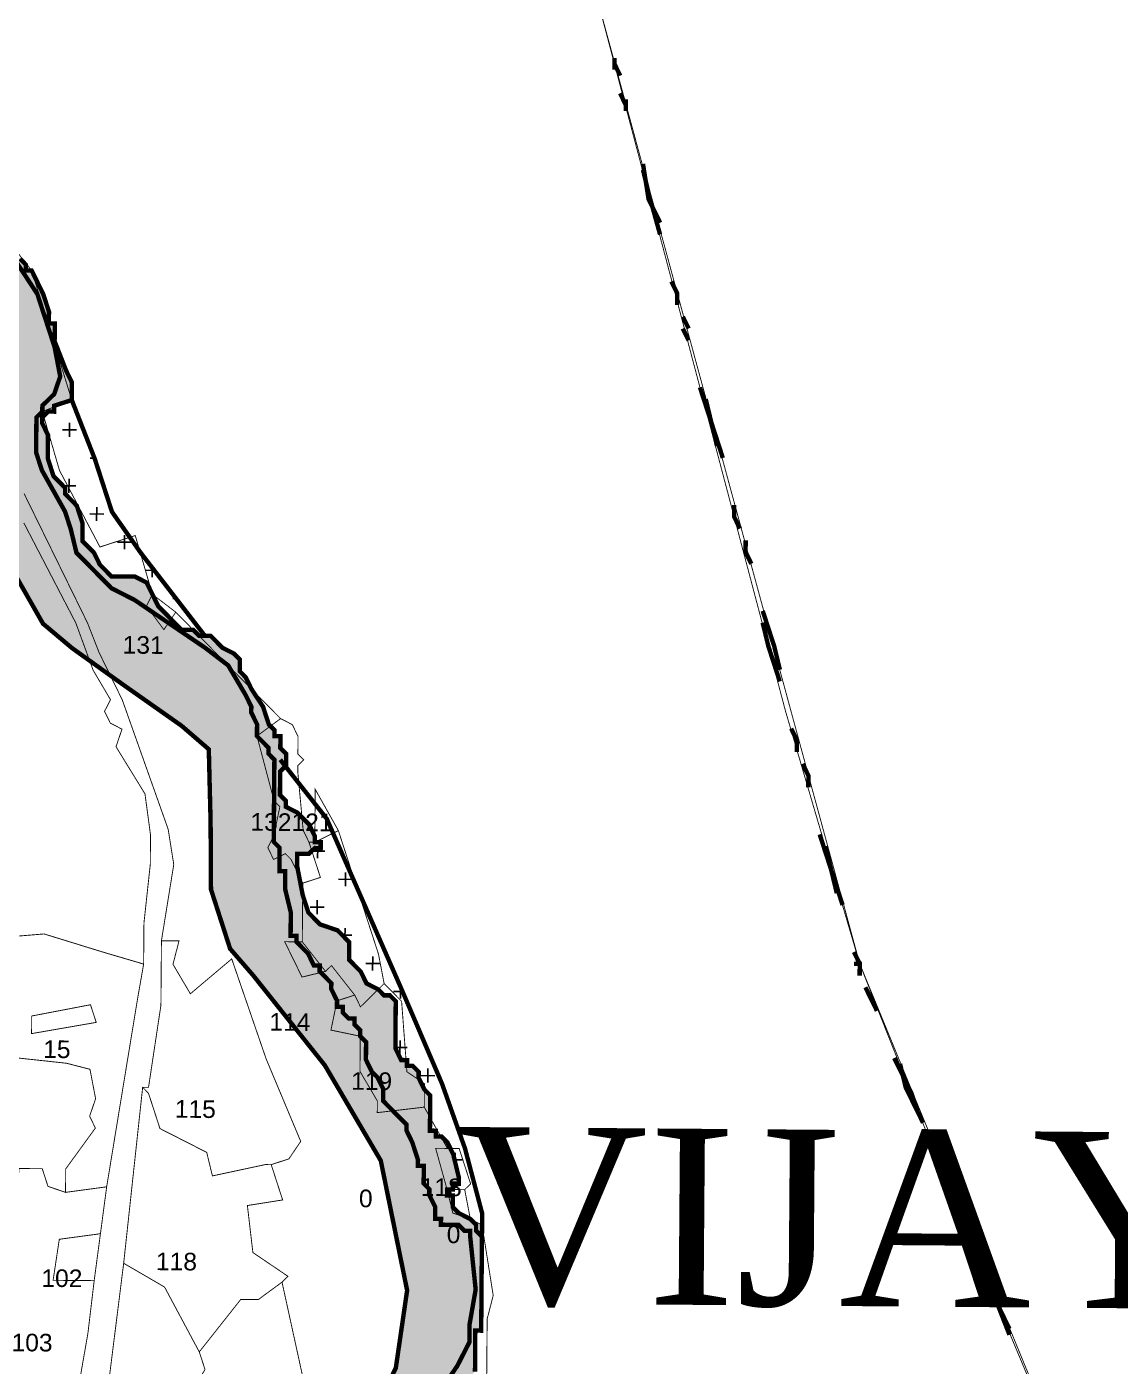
# Model space of a CAD drawing. Header units: metres. Extents: x 317370 to 326712, y 1824935 to 1838812.
# Drawn here: x 322603 to 323354, y 1830455 to 1831375 of the extents above; entities that cross this region are included whole.
import ezdxf

# ---------------------------------------------------------------- set-up
doc = ezdxf.new("R2010")
doc.units = ezdxf.units.M
doc.header["$MEASUREMENT"] = 0
for name, color, linetype in [('CRZ LINE FOR RIVER OR CREEK', 84, 'Continuous'), ('HAZARDS LINE', 1, 'Continuous'), ('INTERTIDAL ZONE', 5, 'Continuous'), ('LOW TIDE LINE', 5, 'Continuous'), ('NDZ-200M FROM CRZ', 30, 'Continuous'), ('RIVER', 4, 'Continuous'), ('RIVER TEXT', 7, 'Continuous'), ('SURVEY NO.', 7, 'Continuous'), ('SURVEY PLOT BOUNDARY', 35, 'Continuous'), ('VILLAGE BOUNDARY', 212, 'Continuous')]:
    doc.layers.add(name, color=color, linetype=linetype)
doc.layers.add('HIGH TIDE LINE', color=7, linetype='Continuous', true_color=0xff00c5)
doc.styles.add('PDF Arial', font='arial.ttf')
doc.styles.get("Standard").update_dxf_attribs({"font": 'times.ttf'})
pattern_1 = [(359.54917, (306983.874, 1824194.798), (19.348987, 19.046862), [9.59926, -28.79778]), (89.54917, (306988.635, 1824189.961), (-19.046862, 19.348987), [9.59926, -28.79778])]

# ---------------------------------------------------------------- blocks, each defined once
blk = doc.blocks.new('81')
at = {"layer": 'INTERTIDAL ZONE'}
h = blk.add_hatch(dxfattribs=at)
h.set_pattern_fill('CROSS', color=256, scale=3.023389, angle=-0.45083)
h.set_pattern_definition(pattern_1)
h.paths.add_polyline_path([(322650.13, 1831078.66), (322634.33, 1831119.1), (322622.2, 1831115.16), (322622.17, 1831111.13), (322618.14, 1831111.16), (322614.08, 1831107.16), (322614.04, 1831103.13), (322618.01, 1831095.04), (322617.89, 1831078.91), (322621.82, 1831066.78), (322625.82, 1831062.72), (322629.82, 1831058.66), (322629.79, 1831054.63), (322633.79, 1831050.56), (322637.79, 1831046.5), (322641.72, 1831034.37), (322641.69, 1831030.34), (322641.63, 1831022.28), (322645.62, 1831018.22), (322649.62, 1831014.15), (322653.59, 1831006.06), (322657.59, 1831002), (322661.59, 1830997.93), (322665.62, 1830997.9), (322669.65, 1830997.87), (322673.68, 1830997.84), (322677.71, 1830997.81), (322685.74, 1830993.71), (322689.71, 1830985.62), (322693.68, 1830977.52), (322697.68, 1830973.46), (322701.67, 1830969.4), (322705.67, 1830965.33), (322709.67, 1830961.27), (322713.7, 1830961.24), (322717.73, 1830961.21), (322721.73, 1830957.14), (322725.76, 1830957.11), (322681.87, 1831013.9), (322661.94, 1831042.28)])
h = blk.add_hatch(dxfattribs=at)
h.set_pattern_fill('CROSS', color=256, scale=3.023389, angle=-0.45083)
h.set_pattern_definition(pattern_1)
h.paths.add_polyline_path([(322809.43, 1830831.47), (322781.05, 1830867.53), (322777.43, 1830863.98), (322777.4, 1830859.95), (322777.37, 1830855.91), (322777.34, 1830851.88), (322777.31, 1830847.85), (322781.31, 1830843.79), (322781.27, 1830839.76), (322789.3, 1830835.66), (322797.3, 1830827.54), (322801.27, 1830819.44), (322801.24, 1830815.41), (322805.27, 1830815.38), (322805.24, 1830811.35), (322801.21, 1830811.38), (322797.14, 1830807.38), (322789.08, 1830807.44), (322789.05, 1830803.41), (322789.02, 1830799.38), (322792.89, 1830779.19), (322796.83, 1830767.07), (322800.83, 1830763), (322804.82, 1830758.94), (322816.89, 1830754.81), (322820.88, 1830750.75), (322824.88, 1830746.69), (322824.85, 1830742.66), (322824.82, 1830738.62), (322824.79, 1830734.59), (322828.79, 1830730.53), (322832.79, 1830726.47), (322836.75, 1830718.37), (322844.78, 1830714.28), (322848.78, 1830710.21), (322852.81, 1830710.18), (322856.81, 1830706.12), (322856.78, 1830702.09), (322856.75, 1830698.06), (322856.72, 1830694.02), (322856.69, 1830689.99), (322856.65, 1830685.96), (322856.62, 1830681.93), (322856.59, 1830677.9), (322856.56, 1830673.87), (322860.53, 1830665.77), (322864.56, 1830665.74), (322864.53, 1830661.71), (322868.56, 1830661.68), (322872.55, 1830657.62), (322872.52, 1830653.58), (322876.49, 1830645.49), (322880.49, 1830641.43), (322880.43, 1830633.36), (322880.39, 1830629.33), (322880.36, 1830625.3), (322880.33, 1830621.27), (322880.3, 1830617.24), (322884.33, 1830617.21), (322884.3, 1830613.17), (322888.33, 1830613.14), (322892.33, 1830609.08), (322896.3, 1830600.99), (322900.2, 1830584.83), (322900.17, 1830580.8), (322896.14, 1830580.83), (322896.11, 1830576.8), (322892.07, 1830576.83), (322892.04, 1830572.8), (322896.07, 1830572.77), (322896.01, 1830564.7), (322900.01, 1830560.64), (322908.04, 1830556.54), (322912.04, 1830552.48), (322912.01, 1830548.45), (322916.01, 1830544.39), (322916.13, 1830560.51), (322904.39, 1830604.95), (322888.61, 1830649.43), (322860.91, 1830714.15)])
at = {"layer": 'NDZ-200M FROM CRZ'}
h = blk.add_hatch(dxfattribs=at)
h.set_pattern_fill('CROSS', color=256, scale=3.023389, angle=-0.45083)
h.set_pattern_definition([(359.54917, (306983.874, 1824194.798), (19.348987, 19.046862), [9.59926, -28.79778]), (89.54917, (306988.635, 1824189.961), (-19.046862, 19.348987), [9.59926, -28.79778])])
h.paths.add_polyline_path([(322916.01, 1830544.39), (322912.01, 1830548.45), (322912.04, 1830552.48), (322908.04, 1830556.54), (322900.01, 1830560.64), (322896.01, 1830564.7), (322896.07, 1830572.77), (322892.04, 1830572.8), (322892.07, 1830576.83), (322896.11, 1830576.8), (322896.14, 1830580.83), (322900.17, 1830580.8), (322900.2, 1830584.83), (322896.3, 1830600.99), (322892.33, 1830609.08), (322888.33, 1830613.14), (322884.3, 1830613.17), (322884.33, 1830617.21), (322880.3, 1830617.24), (322880.33, 1830621.27), (322880.36, 1830625.3), (322880.39, 1830629.33), (322880.43, 1830633.36), (322880.49, 1830641.43), (322876.49, 1830645.49), (322872.52, 1830653.58), (322872.55, 1830657.62), (322868.56, 1830661.68), (322864.53, 1830661.71), (322864.56, 1830665.74), (322860.53, 1830665.77), (322856.56, 1830673.87), (322856.59, 1830677.9), (322856.62, 1830681.93), (322856.65, 1830685.96), (322856.69, 1830689.99), (322856.72, 1830694.02), (322856.75, 1830698.06), (322856.78, 1830702.09), (322856.81, 1830706.12), (322852.81, 1830710.18), (322848.78, 1830710.21), (322844.78, 1830714.28), (322836.75, 1830718.37), (322832.79, 1830726.47), (322828.79, 1830730.53), (322824.79, 1830734.59), (322824.82, 1830738.62), (322824.85, 1830742.66), (322824.88, 1830746.69), (322820.88, 1830750.75), (322816.89, 1830754.81), (322804.82, 1830758.94), (322800.83, 1830763), (322796.83, 1830767.07), (322792.89, 1830779.19), (322789.02, 1830799.38), (322789.05, 1830803.41), (322789.08, 1830807.44), (322797.14, 1830807.38), (322801.21, 1830811.38), (322805.24, 1830811.35), (322805.27, 1830815.38), (322801.24, 1830815.41), (322801.27, 1830819.44), (322797.3, 1830827.54), (322789.3, 1830835.66), (322781.27, 1830839.76), (322781.31, 1830843.79), (322777.31, 1830847.85), (322777.34, 1830851.88), (322777.37, 1830855.91), (322777.4, 1830859.95), (322777.43, 1830863.98), (322781.5, 1830867.98), (322781.53, 1830872.01), (322781.56, 1830876.04), (322777.56, 1830880.1), (322777.59, 1830884.13), (322777.62, 1830888.17), (322773.59, 1830888.2), (322773.63, 1830892.23), (322769.63, 1830896.29), (322765.69, 1830908.42), (322757.72, 1830920.58), (322753.76, 1830928.67), (322749.76, 1830932.73), (322749.82, 1830940.8), (322745.82, 1830944.86), (322737.79, 1830948.95), (322733.79, 1830953.02), (322729.79, 1830957.08), (322725.76, 1830957.11), (322721.73, 1830957.14), (322717.73, 1830961.21), (322713.7, 1830961.24), (322709.67, 1830961.27), (322705.67, 1830965.33), (322701.67, 1830969.4), (322697.68, 1830973.46), (322693.68, 1830977.52), (322689.71, 1830985.62), (322685.74, 1830993.71), (322677.71, 1830997.81), (322673.68, 1830997.84), (322669.65, 1830997.87), (322665.62, 1830997.9), (322661.59, 1830997.93), (322657.59, 1831002), (322653.59, 1831006.06), (322649.62, 1831014.15), (322645.62, 1831018.22), (322641.63, 1831022.28), (322641.69, 1831030.34), (322641.72, 1831034.37), (322637.79, 1831046.5), (322633.79, 1831050.56), (322629.79, 1831054.63), (322629.82, 1831058.66), (322625.82, 1831062.72), (322621.82, 1831066.78), (322617.89, 1831078.91), (322618.01, 1831095.04), (322614.04, 1831103.13), (322614.08, 1831107.16), (322618.14, 1831111.16), (322622.17, 1831111.13), (322622.2, 1831115.16), (322634.33, 1831119.1), (322634.42, 1831131.19), (322630.45, 1831139.29), (322622.55, 1831159.51), (322622.65, 1831171.6), (322618.62, 1831171.63), (322618.65, 1831175.66), (322618.68, 1831179.7), (322614.74, 1831191.82), (322610.78, 1831199.92), (322606.81, 1831208.01), (322602.78, 1831208.04), (322602.81, 1831212.07), (322598.81, 1831216.14), (322582.88, 1831240.45), (322574.94, 1831256.64), (322570.94, 1831260.7), (322558.91, 1831268.86), (322554.92, 1831272.92), (322554.95, 1831276.96), (322550.92, 1831276.99), (322546.89, 1831277.02), (322538.86, 1831281.11), (322530.83, 1831285.21), (322526.83, 1831289.27), (322514.77, 1831293.4), (322510.74, 1831293.43), (322506.61, 1831281.37), (322502.58, 1831281.4), (322490.52, 1831285.53), (322478.49, 1831293.68), (322470.46, 1831297.78), (322466.43, 1831297.81), (322462.37, 1831293.81), (322446.37, 1831310.06), (322438.34, 1831314.16), (322434.34, 1831318.22), (322426.34, 1831326.35), (322418.35, 1831334.47), (322406.38, 1831350.69), (322398, 1831362.05), (322394.32, 1831354.82), (322394.26, 1831346.76), (322386.1, 1831334.73), (322382.01, 1831326.7), (322377.88, 1831314.63), (322373.34, 1831308.67), (322395.44, 1831287.47), (322423.04, 1831254.74), (322452.03, 1831239.81), (322475.79, 1831235.87), (322504.18, 1831228.98), (322524.37, 1831232.85), (322550.63, 1831196.39), (322559.78, 1831165.35), (322563.32, 1831138.11), (322563.75, 1831113.09), (322567.82, 1831073.96), (322580.61, 1831025.17), (322614.57, 1830965.48), (322634.47, 1830948.75), (322669.32, 1830923.77), (322709.78, 1830895.3), (322728.43, 1830879.2), (322729.67, 1830829.24), (322729.93, 1830782.95), (322743.07, 1830742.19), (322758.89, 1830723.92), (322808.09, 1830662.15), (322846.54, 1830596.65), (322864.63, 1830507.53), (322856.85, 1830454.14), (322833.48, 1830407.07), (322787.43, 1830341.8), (322775.53, 1830321), (322776.2, 1830287.53), (322784.85, 1830269.25), (322806.09, 1830224.88), (322814.44, 1830188.39), (322833.82, 1830168.36), (322855.6, 1830153.18), (322912.64, 1830117.06), (322924.3, 1830095.19), (322927.55, 1830068.45), (322933.64, 1830043.58), (322949.87, 1830027.74), (322970.59, 1830024.75), (323001.39, 1830021.68), (323026.79, 1830023.43), (323045.37, 1830013.27), (323073.72, 1829980.06), (323077.9, 1829952.69), (323091.36, 1829904.82), (323083.82, 1829843.58), (323101.96, 1829805.84), (323132.04, 1829792.4), (323160.06, 1829796.61), (323187.74, 1829797.93), (323211.28, 1829793.35), (323227.18, 1829775.94), (323240.8, 1829748.81), (323268.78, 1829707.74), (323287.46, 1829686.62), (323346.81, 1829712.5), (323344.82, 1829714.53), (323340.82, 1829718.59), (323336.83, 1829722.65), (323328.83, 1829730.78), (323324.86, 1829738.87), (323320.86, 1829742.94), (323316.86, 1829747), (323312.86, 1829751.06), (323308.9, 1829759.16), (323300.93, 1829771.31), (323296.93, 1829775.38), (323288.96, 1829787.53), (323285, 1829795.63), (323285.06, 1829803.69), (323281.09, 1829811.79), (323273.09, 1829819.91), (323265.13, 1829832.07), (323261.13, 1829836.13), (323249.1, 1829844.29), (323237.07, 1829852.45), (323233.04, 1829852.48), (323225.01, 1829856.58), (323216.95, 1829856.64), (323208.89, 1829856.7), (323200.83, 1829856.77), (323192.77, 1829856.83), (323184.67, 1829852.86), (323180.64, 1829852.89), (323168.52, 1829848.96), (323164.49, 1829848.99), (323156.43, 1829849.05), (323148.36, 1829849.12), (323144.33, 1829849.15), (323140.3, 1829849.18), (323136.3, 1829853.24), (323132.3, 1829857.31), (323132.34, 1829861.34), (323132.43, 1829873.43), (323132.46, 1829877.46), (323136.53, 1829881.46), (323140.62, 1829889.49), (323140.65, 1829893.52), (323144.75, 1829901.56), (323144.84, 1829913.65), (323148.93, 1829921.68), (323144.94, 1829925.74), (323145, 1829933.81), (323145.06, 1829941.87), (323141.1, 1829949.96), (323137.1, 1829954.03), (323129.1, 1829962.15), (323125.13, 1829970.25), (323125.16, 1829974.28), (323117.2, 1829986.44), (323117.23, 1829990.47), (323113.23, 1829994.53), (323109.23, 1829998.59), (323105.23, 1830002.66), (323105.29, 1830010.72), (323105.39, 1830022.81), (323101.45, 1830034.94), (323101.52, 1830043), (323097.55, 1830051.1), (323085.49, 1830055.22), (323069.43, 1830063.41), (323057.34, 1830063.51), (323053.34, 1830067.57), (323049.34, 1830071.64), (323045.34, 1830075.7), (323041.31, 1830075.73), (323037.28, 1830075.76), (323029.22, 1830075.83), (323025.19, 1830075.86), (323021.16, 1830075.89), (323013.06, 1830071.92), (323009.03, 1830071.95), (323005, 1830071.98), (323000.97, 1830072.02), (322996.91, 1830068.02), (322992.88, 1830068.05), (322988.88, 1830072.11), (322984.85, 1830072.14), (322984.88, 1830076.17), (322980.85, 1830076.21), (322980.91, 1830084.27), (322980.98, 1830092.33), (322985.04, 1830096.33), (322985.07, 1830100.36), (322989.13, 1830104.36), (322989.16, 1830108.39), (322989.2, 1830112.43), (322993.23, 1830112.39), (322993.26, 1830116.42), (322993.32, 1830124.49), (322993.35, 1830128.52), (322993.38, 1830132.55), (322989.35, 1830132.58), (322985.35, 1830136.65), (322981.32, 1830136.68), (322969.26, 1830140.8), (322957.23, 1830148.96), (322953.24, 1830153.02), (322941.17, 1830157.15), (322929.15, 1830165.31), (322921.15, 1830173.44), (322917.15, 1830177.5), (322917.18, 1830181.53), (322909.18, 1830189.66), (322905.22, 1830197.75), (322901.18, 1830197.78), (322893.15, 1830201.88), (322877.03, 1830202), (322873.03, 1830206.07), (322860.97, 1830210.19), (322857, 1830218.29), (322849.01, 1830226.41), (322849.07, 1830234.48), (322849.17, 1830246.57), (322849.26, 1830258.67), (322849.29, 1830262.7), (322849.32, 1830266.73), (322845.33, 1830270.79), (322845.36, 1830274.82), (322841.36, 1830278.89), (322837.36, 1830282.95), (322833.33, 1830282.98), (322829.33, 1830287.04), (322829.39, 1830295.11), (322829.49, 1830307.2), (322829.55, 1830315.26), (322829.58, 1830319.29), (322833.61, 1830319.26), (322837.64, 1830319.23), (322841.67, 1830319.2), (322845.74, 1830323.2), (322849.77, 1830323.17), (322849.8, 1830327.2), (322853.86, 1830331.2), (322857.92, 1830335.2), (322861.96, 1830335.17), (322865.99, 1830335.14), (322870.02, 1830335.1), (322882.24, 1830351.13), (322882.27, 1830355.17), (322886.33, 1830359.16), (322890.52, 1830379.29), (322894.71, 1830399.42), (322903.02, 1830431.6), (322903.06, 1830435.63), (322903.09, 1830439.67), (322907.18, 1830447.7), (322911.24, 1830451.7), (322911.28, 1830455.73), (322911.31, 1830459.76), (322911.34, 1830463.79), (322911.37, 1830467.82), (322911.4, 1830471.85), (322911.43, 1830475.89), (322911.47, 1830479.92), (322915.5, 1830479.88), (322915.53, 1830483.92), (322915.56, 1830487.95), (322915.66, 1830500.04), (322915.81, 1830520.2), (322915.97, 1830540.36)])
at = {"layer": 'CRZ LINE FOR RIVER OR CREEK', "ltscale": 0.1, "const_width": 3.02, "flags": 128}
blk.add_lwpolyline([(322580.61, 1831025.17), (322614.57, 1830965.48), (322634.47, 1830948.75), (322669.32, 1830923.77), (322709.78, 1830895.3), (322728.43, 1830879.2), (322729.67, 1830829.24), (322729.93, 1830782.95), (322743.07, 1830742.19), (322758.89, 1830723.92), (322808.09, 1830662.15), (322846.54, 1830596.65), (322864.63, 1830507.53), (322856.85, 1830454.14), (322833.48, 1830407.07)], dxfattribs=at)
at = {"layer": 'HAZARDS LINE', "lineweight": 18, "const_width": 3.02}
blk.add_lwpolyline([(322578.85, 1831240.48), (322610.71, 1831191.85), (322622.52, 1831155.48), (322626.39, 1831135.29), (322622.27, 1831123.22), (322614.14, 1831115.22), (322614.11, 1831111.19), (322610.05, 1831107.19), (322609.95, 1831095.1), (322609.86, 1831083.01), (322613.79, 1831070.88), (322629.69, 1831042.53), (322633.63, 1831030.41), (322637.53, 1831014.25), (322645.53, 1831006.12), (322661.53, 1830989.87), (322677.59, 1830981.68), (322689.61, 1830973.52), (322713.67, 1830957.21), (322725.7, 1830949.05), (322741.73, 1830936.83), (322753.66, 1830916.58), (322757.63, 1830908.48), (322757.6, 1830904.45), (322761.57, 1830896.36), (322761.5, 1830888.29), (322765.5, 1830884.23), (322769.5, 1830880.17), (322769.47, 1830876.14), (322773.47, 1830872.07), (322773.44, 1830868.04), (322773.4, 1830864.01), (322773.34, 1830855.95), (322773.31, 1830851.92), (322773.18, 1830835.79), (322773.12, 1830827.73), (322773.09, 1830823.7), (322773.05, 1830819.66), (322773.02, 1830815.63), (322777.02, 1830811.57), (322776.93, 1830799.48), (322776.9, 1830795.44), (322780.93, 1830795.41), (322780.89, 1830791.38), (322780.83, 1830783.32), (322784.73, 1830767.16), (322784.67, 1830759.1), (322784.64, 1830755.07), (322784.61, 1830751.04), (322788.64, 1830751), (322788.61, 1830746.97), (322792.61, 1830742.91), (322796.6, 1830738.85), (322800.57, 1830730.75), (322804.6, 1830730.72), (322804.57, 1830726.69), (322808.57, 1830722.62), (322812.57, 1830718.56), (322812.54, 1830714.53), (322816.5, 1830706.44), (322816.47, 1830702.4), (322820.5, 1830702.37), (322820.47, 1830698.34), (322824.47, 1830694.28), (322828.5, 1830694.25), (322828.47, 1830690.22), (322832.47, 1830686.15), (322832.44, 1830682.12), (322836.44, 1830678.06), (322836.4, 1830674.03), (322836.37, 1830669.99), (322836.34, 1830665.96), (322840.31, 1830657.87), (322844.31, 1830653.81), (322848.28, 1830645.71), (322848.21, 1830637.65), (322852.21, 1830633.59), (322856.21, 1830629.52), (322860.21, 1830625.46), (322864.21, 1830621.4), (322864.18, 1830617.36), (322868.14, 1830609.27), (322872.08, 1830597.14), (322872.05, 1830593.11), (322876.08, 1830593.08), (322876.05, 1830589.05), (322876.01, 1830585.02), (322875.98, 1830580.99), (322879.98, 1830576.92), (322879.95, 1830572.89), (322883.92, 1830564.8), (322883.89, 1830560.77), (322883.85, 1830556.74), (322887.88, 1830556.7), (322887.85, 1830552.67), (322891.88, 1830552.64), (322895.91, 1830552.61), (322899.95, 1830552.58), (322903.94, 1830548.51), (322907.98, 1830548.48), (322907.94, 1830544.45), (322911.69, 1830508.14), (322907.47, 1830483.98), (322907.37, 1830471.89), (322899.18, 1830455.82), (322891.03, 1830443.79)], dxfattribs=at)
at = {"layer": 'HIGH TIDE LINE', "lineweight": 35, "const_width": 3.02}
blk.add_lwpolyline([(322911.24, 1830451.7), (322911.28, 1830455.73), (322911.31, 1830459.76), (322911.34, 1830463.79), (322911.37, 1830467.82), (322911.4, 1830471.85), (322911.43, 1830475.89), (322911.47, 1830479.92), (322915.5, 1830479.88), (322915.53, 1830483.92), (322915.56, 1830487.95), (322915.66, 1830500.04), (322915.81, 1830520.2), (322915.97, 1830540.36), (322916.01, 1830544.39), (322912.01, 1830548.45), (322912.04, 1830552.48), (322908.04, 1830556.54), (322900.01, 1830560.64), (322896.01, 1830564.7), (322896.07, 1830572.77), (322892.04, 1830572.8), (322892.07, 1830576.83), (322896.11, 1830576.8), (322896.14, 1830580.83), (322900.17, 1830580.8), (322900.2, 1830584.83), (322896.3, 1830600.99), (322892.33, 1830609.08), (322888.33, 1830613.14), (322884.3, 1830613.17), (322884.33, 1830617.21), (322880.3, 1830617.24), (322880.33, 1830621.27), (322880.36, 1830625.3), (322880.39, 1830629.33), (322880.43, 1830633.36), (322880.49, 1830641.43), (322876.49, 1830645.49), (322872.52, 1830653.58), (322872.55, 1830657.62), (322868.56, 1830661.68), (322864.53, 1830661.71), (322864.56, 1830665.74), (322860.53, 1830665.77), (322856.56, 1830673.87), (322856.59, 1830677.9), (322856.62, 1830681.93), (322856.65, 1830685.96), (322856.69, 1830689.99), (322856.72, 1830694.02), (322856.75, 1830698.06), (322856.78, 1830702.09), (322856.81, 1830706.12), (322852.81, 1830710.18), (322848.78, 1830710.21), (322844.78, 1830714.28), (322836.75, 1830718.37), (322832.79, 1830726.47), (322828.79, 1830730.53), (322824.79, 1830734.59), (322824.82, 1830738.62), (322824.85, 1830742.66), (322824.88, 1830746.69), (322820.88, 1830750.75), (322816.89, 1830754.81), (322804.82, 1830758.94), (322800.83, 1830763), (322796.83, 1830767.07), (322792.89, 1830779.19), (322789.02, 1830799.38), (322789.05, 1830803.41), (322789.08, 1830807.44), (322797.14, 1830807.38), (322801.21, 1830811.38), (322805.24, 1830811.35), (322805.27, 1830815.38), (322801.24, 1830815.41), (322801.27, 1830819.44), (322797.3, 1830827.54), (322789.3, 1830835.66), (322781.27, 1830839.76), (322781.31, 1830843.79), (322777.31, 1830847.85), (322777.34, 1830851.88), (322777.37, 1830855.91), (322777.4, 1830859.95), (322777.43, 1830863.98), (322781.5, 1830867.98), (322781.53, 1830872.01), (322781.56, 1830876.04), (322777.56, 1830880.1), (322777.59, 1830884.13), (322777.62, 1830888.17), (322773.59, 1830888.2), (322773.63, 1830892.23), (322769.63, 1830896.29), (322765.69, 1830908.42), (322757.72, 1830920.58), (322753.76, 1830928.67), (322749.76, 1830932.73), (322749.82, 1830940.8), (322745.82, 1830944.86), (322737.79, 1830948.95), (322733.79, 1830953.02), (322729.79, 1830957.08), (322725.76, 1830957.11), (322721.73, 1830957.14), (322717.73, 1830961.21), (322713.7, 1830961.24), (322709.67, 1830961.27), (322705.67, 1830965.33), (322701.67, 1830969.4), (322697.68, 1830973.46), (322693.68, 1830977.52), (322689.71, 1830985.62), (322685.74, 1830993.71), (322677.71, 1830997.81), (322673.68, 1830997.84), (322669.65, 1830997.87), (322665.62, 1830997.9), (322661.59, 1830997.93), (322657.59, 1831002), (322653.59, 1831006.06), (322649.62, 1831014.15), (322645.62, 1831018.22), (322641.63, 1831022.28), (322641.69, 1831030.34), (322641.72, 1831034.37), (322637.79, 1831046.5), (322633.79, 1831050.56), (322629.79, 1831054.63), (322629.82, 1831058.66), (322625.82, 1831062.72), (322621.82, 1831066.78), (322617.89, 1831078.91), (322618.01, 1831095.04), (322614.04, 1831103.13), (322614.08, 1831107.16), (322618.14, 1831111.16), (322622.17, 1831111.13), (322622.2, 1831115.16), (322634.33, 1831119.1), (322634.42, 1831131.19), (322630.45, 1831139.29), (322622.55, 1831159.51), (322622.65, 1831171.6), (322618.62, 1831171.63), (322618.65, 1831175.66), (322618.68, 1831179.7), (322614.74, 1831191.82), (322610.78, 1831199.92), (322606.81, 1831208.01), (322602.78, 1831208.04), (322602.81, 1831212.07), (322598.81, 1831216.14)], dxfattribs=at)
at = {"layer": 'INTERTIDAL ZONE', "const_width": 3.02, "flags": 128}
for points in [[(322650.13, 1831078.66), (322634.33, 1831119.1), (322622.2, 1831115.16), (322622.17, 1831111.13), (322618.14, 1831111.16), (322614.08, 1831107.16), (322614.04, 1831103.13), (322618.01, 1831095.04), (322617.89, 1831078.91), (322621.82, 1831066.78), (322625.82, 1831062.72), (322629.82, 1831058.66), (322629.79, 1831054.63), (322633.79, 1831050.56), (322637.79, 1831046.5), (322641.72, 1831034.37), (322641.69, 1831030.34), (322641.63, 1831022.28), (322645.62, 1831018.22), (322649.62, 1831014.15), (322653.59, 1831006.06), (322657.59, 1831002), (322661.59, 1830997.93), (322665.62, 1830997.9), (322669.65, 1830997.87), (322673.68, 1830997.84), (322677.71, 1830997.81), (322685.74, 1830993.71), (322689.71, 1830985.62), (322693.68, 1830977.52), (322697.68, 1830973.46), (322701.67, 1830969.4), (322705.67, 1830965.33), (322709.67, 1830961.27), (322713.7, 1830961.24), (322717.73, 1830961.21), (322721.73, 1830957.14), (322725.76, 1830957.11), (322681.87, 1831013.9), (322661.94, 1831042.28)], [(322809.43, 1830831.47), (322781.05, 1830867.53), (322777.43, 1830863.98), (322777.4, 1830859.95), (322777.37, 1830855.91), (322777.34, 1830851.88), (322777.31, 1830847.85), (322781.31, 1830843.79), (322781.27, 1830839.76), (322789.3, 1830835.66), (322797.3, 1830827.54), (322801.27, 1830819.44), (322801.24, 1830815.41), (322805.27, 1830815.38), (322805.24, 1830811.35), (322801.21, 1830811.38), (322797.14, 1830807.38), (322789.08, 1830807.44), (322789.05, 1830803.41), (322789.02, 1830799.38), (322792.89, 1830779.19), (322796.83, 1830767.07), (322800.83, 1830763), (322804.82, 1830758.94), (322816.89, 1830754.81), (322820.88, 1830750.75), (322824.88, 1830746.69), (322824.85, 1830742.66), (322824.82, 1830738.62), (322824.79, 1830734.59), (322828.79, 1830730.53), (322832.79, 1830726.47), (322836.75, 1830718.37), (322844.78, 1830714.28), (322848.78, 1830710.21), (322852.81, 1830710.18), (322856.81, 1830706.12), (322856.78, 1830702.09), (322856.75, 1830698.06), (322856.72, 1830694.02), (322856.69, 1830689.99), (322856.65, 1830685.96), (322856.62, 1830681.93), (322856.59, 1830677.9), (322856.56, 1830673.87), (322860.53, 1830665.77), (322864.56, 1830665.74), (322864.53, 1830661.71), (322868.56, 1830661.68), (322872.55, 1830657.62), (322872.52, 1830653.58), (322876.49, 1830645.49), (322880.49, 1830641.43), (322880.43, 1830633.36), (322880.39, 1830629.33), (322880.36, 1830625.3), (322880.33, 1830621.27), (322880.3, 1830617.24), (322884.33, 1830617.21), (322884.3, 1830613.17), (322888.33, 1830613.14), (322892.33, 1830609.08), (322896.3, 1830600.99), (322900.2, 1830584.83), (322900.17, 1830580.8), (322896.14, 1830580.83), (322896.11, 1830576.8), (322892.07, 1830576.83), (322892.04, 1830572.8), (322896.07, 1830572.77), (322896.01, 1830564.7), (322900.01, 1830560.64), (322908.04, 1830556.54), (322912.04, 1830552.48), (322912.01, 1830548.45), (322916.01, 1830544.39), (322916.13, 1830560.51), (322904.39, 1830604.95), (322888.61, 1830649.43), (322860.91, 1830714.15)]]:
    blk.add_lwpolyline(points, close=True, dxfattribs=at)
at = {"layer": 'LOW TIDE LINE', "lineweight": 18, "const_width": 3.02}
for points in [[(322725.76, 1830957.11), (322681.87, 1831013.9), (322661.94, 1831042.28), (322650.13, 1831078.66), (322634.33, 1831119.1), (322634.39, 1831127.16)], [(322915.81, 1830520.2), (322915.91, 1830532.29), (322916.13, 1830560.51), (322904.39, 1830604.95), (322888.61, 1830649.43), (322860.91, 1830714.15), (322809.43, 1830831.47), (322777.5, 1830872.04)]]:
    blk.add_lwpolyline(points, dxfattribs=at)
at = {"layer": 'RIVER', "flags": 128}
blk.add_lwpolyline([(322598.81, 1831216.14, 3.02, 3.02, 0), (322602.81, 1831212.07, 3.02, 3.02, 0), (322602.78, 1831208.04, 3.02, 3.02, 0), (322606.81, 1831208.01, 3.02, 3.02, 0), (322610.78, 1831199.92, 3.02, 3.02, 0), (322614.74, 1831191.82, 3.02, 3.02, 0), (322618.68, 1831179.7, 3.02, 3.02, 0), (322618.62, 1831171.63, 3.02, 3.02, 0), (322622.65, 1831171.6, 3.02, 3.02, 0), (322622.55, 1831159.51, 3.02, 3.02, 0), (322630.45, 1831139.29, 3.02, 3.02, 0), (322634.42, 1831131.19, 3.02, 3.02, 0), (322634.33, 1831119.1, 3.02, 3.02, 0), (322650.13, 1831078.66, 3.02, 3.02, 0), (322661.94, 1831042.28, 3.02, 3.02, 0), (322681.87, 1831013.9, 3.02, 3.02, 0), (322725.76, 1830957.11, 3.02, 3.02, 0), (322729.79, 1830957.08, 3.02, 3.02, 0), (322733.79, 1830953.02, 3.02, 3.02, 0), (322737.79, 1830948.95, 3.02, 3.02, 0), (322745.82, 1830944.86, 3.02, 3.02, 0), (322749.82, 1830940.8, 3.02, 3.02, 0), (322749.76, 1830932.73, 3.02, 3.02, 0), (322753.76, 1830928.67, 3.02, 3.02, 0), (322757.72, 1830920.58, 3.02, 3.02, 0), (322765.69, 1830908.42, 3.02, 3.02, 0), (322769.63, 1830896.29, 3.02, 3.02, 0), (322773.63, 1830892.23, 3.02, 3.02, 0), (322773.59, 1830888.2, 3.02, 3.02, 0), (322777.62, 1830888.17, 3.02, 3.02, 0), (322777.56, 1830880.1, 3.02, 3.02, 0), (322781.56, 1830876.04, 3.02, 3.02, 0), (322781.53, 1830872.01, 3.02, 3.02, 0), (322781.49, 1830866.97, 3.02, 3.02, 0), (322809.43, 1830831.47, 3.02, 3.02, 0), (322860.91, 1830714.15, 3.02, 3.02, 0), (322888.61, 1830649.43, 3.02, 3.02, 0), (322904.39, 1830604.95, 3.02, 3.02, 0), (322916.13, 1830560.51, 3.02, 3.02, 0), (322916.01, 1830544.39, 3.02, 3.02, 0), (322915.97, 1830540.36, 3.02, 3.02, 0), (322915.81, 1830520.2, 3.02, 3.02, 0), (322915.66, 1830500.04, 3.02, 3.02, 0), (322915.56, 1830487.95, 3.02, 3.02, 0), (322915.53, 1830483.92, 3.02, 3.02, 0), (322915.5, 1830479.88, 3.02, 3.02, 0), (322911.47, 1830479.92, 3.02, 3.02, 0), (322911.43, 1830475.89, 3.02, 3.02, 0), (322911.4, 1830471.85, 3.02, 3.02, 0), (322911.37, 1830467.82, 3.02, 3.02, 0), (322911.34, 1830463.79, 3.02, 3.02, 0), (322911.31, 1830459.76, 3.02, 3.02, 0), (322911.28, 1830455.73, 3.02, 3.02, 0), (322911.24, 1830451.7, 3.02, 3.02, 0)], format="xyseb", dxfattribs=at)
at = {"layer": 'SURVEY PLOT BOUNDARY', "lineweight": 18, "const_width": 0.605}
for points in [[(322689.36, 1831965.31), (323003.35, 1831398.41), (322995.28, 1831398.47), (322995.25, 1831394.44), (323124.43, 1830905.6), (323175.46, 1830731.83), (323234.75, 1830582.2), (323294.1, 1830440.62)], [(322919.24, 1830443.57), (322919.59, 1830487.92), (322923.75, 1830504.01), (322916.07, 1830552.45), (322908.04, 1830556.54), (322904.17, 1830576.73), (322908.23, 1830580.73), (322900.36, 1830604.98), (322892.3, 1830605.05), (322876.4, 1830633.4), (322876.52, 1830649.52), (322864.49, 1830657.68), (322860.84, 1830706.09), (322848.85, 1830718.28), (322844.97, 1830738.47), (322817.42, 1830823.35), (322801.52, 1830851.69), (322801.24, 1830815.41), (322797.21, 1830815.44), (322793.24, 1830823.54), (322789.53, 1830863.88), (322789.56, 1830867.91), (322793.62, 1830871.91), (322789.62, 1830875.98), (322789.72, 1830888.07), (322785.75, 1830896.17), (322777.72, 1830900.26), (322705.74, 1830973.4), (322689.71, 1830985.62), (322677.93, 1831026.03), (322665.81, 1831022.09), (322653.69, 1831018.15), (322625.88, 1831070.78), (322614.11, 1831111.19), (322634.33, 1831119.1), (322606.81, 1831208.01), (322590.84, 1831228.29)], [(323759.8, 1829687.07), (323468.16, 1830019.96), (323175.46, 1830731.83), (322995.25, 1831394.44), (322995.28, 1831398.47), (323003.35, 1831398.41), (323318.66, 1831512.85), (323856.28, 1831702.13)], [(322602.59, 1830159.82), (322606.88, 1830192.03), (322632.65, 1830393.41), (322632.74, 1830405.51), (322645.4, 1830477.98), (322649.72, 1830514.23), (322654.01, 1830546.45), (322658.29, 1830578.67), (322679.46, 1830707.51), (322683.68, 1830731.67), (322683.9, 1830759.89), (322688.25, 1830800.17), (322688.41, 1830820.33), (322684.6, 1830848.58), (322664.7, 1830880.99), (322668.83, 1830893.05), (322660.8, 1830897.15), (322656.83, 1830905.24), (322660.92, 1830913.27), (322648.99, 1830933.53), (322637.15, 1830965.87), (322601.41, 1831034.69)], [(322601.57, 1831054.85), (322625.38, 1831006.28), (322645.21, 1830965.81), (322653.12, 1830945.59), (322668.98, 1830913.21), (322684.76, 1830868.74), (322700.53, 1830824.27), (322704.37, 1830800.05), (322695.9, 1830747.7), (322695.84, 1830739.64), (322695.68, 1830719.48), (322695.55, 1830703.36), (322687.04, 1830646.98), (322683.01, 1830647.01), (322669.97, 1830526.16), (322652.77, 1830389.22)], [(322601.41, 1831034.69), (322637.15, 1830965.87), (322648.99, 1830933.53), (322660.92, 1830913.27), (322656.83, 1830905.24), (322660.8, 1830897.15), (322668.83, 1830893.05), (322664.7, 1830880.99), (322684.6, 1830848.58), (322688.41, 1830820.33), (322688.25, 1830800.17), (322683.9, 1830759.89), (322683.68, 1830731.67), (322655.53, 1830739.96), (322615.32, 1830752.37), (322570.95, 1830748.68)], [(322590.84, 1831228.29), (322606.81, 1831208.01), (322634.33, 1831119.1), (322614.11, 1831111.19), (322625.88, 1831070.78), (322653.69, 1831018.15), (322665.81, 1831022.09), (322677.93, 1831026.03), (322689.71, 1830985.62), (322685.62, 1830977.59), (322697.58, 1830961.37), (322705.74, 1830973.4), (322777.72, 1830900.26), (322761.5, 1830888.29), (322773.25, 1830843.85), (322777.24, 1830839.79), (322773.05, 1830819.66), (322768.96, 1830811.63), (322772.93, 1830803.54), (322781.02, 1830807.51), (322785.02, 1830803.44), (322792.95, 1830787.25), (322792.64, 1830746.94), (322780.55, 1830747.04), (322792.45, 1830722.75), (322808.6, 1830726.66), (322812.66, 1830730.66), (322828.63, 1830710.37), (322816.5, 1830706.44), (322812.32, 1830686.31), (322832.44, 1830682.12), (322832.25, 1830657.93), (322844.18, 1830637.68), (322844.12, 1830629.62), (322876.4, 1830633.4), (322892.3, 1830605.05), (322884.23, 1830605.11), (322892.07, 1830576.83), (322895.98, 1830560.67), (322908.04, 1830556.54), (322916.07, 1830552.45), (322923.75, 1830504.01), (322919.59, 1830487.92), (322919.24, 1830443.57)], [(322798.16, 1830424.37), (322778.71, 1830513.21), (322782.77, 1830517.21), (322758.71, 1830533.53), (322754.93, 1830565.81), (322779.15, 1830569.65), (322771.28, 1830593.91), (322783.4, 1830597.84), (322791.56, 1830609.87), (322767.82, 1830666.5), (322744.17, 1830735.23), (322715.77, 1830711.26), (322703.83, 1830731.51), (322707.99, 1830747.61), (322695.9, 1830747.7), (322704.37, 1830800.05), (322700.53, 1830824.27), (322684.76, 1830868.74), (322668.98, 1830913.21), (322653.12, 1830945.59), (322645.21, 1830965.81), (322625.38, 1831006.28), (322601.57, 1831054.85)], [(322725.83, 1830453.16), (322721.89, 1830465.28), (322750.39, 1830501.34), (322762.49, 1830501.25), (322778.71, 1830513.21), (322798.16, 1830424.37)]]:
    blk.add_lwpolyline(points, dxfattribs=at)
for points in [[(322705.74, 1830973.4), (322697.58, 1830961.37), (322685.62, 1830977.59), (322689.71, 1830985.62)], [(322797.21, 1830815.44), (322805.08, 1830791.19), (322792.95, 1830787.25), (322785.02, 1830803.44), (322781.02, 1830807.51), (322772.93, 1830803.54), (322768.96, 1830811.63), (322773.05, 1830819.66), (322777.24, 1830839.79), (322773.25, 1830843.85), (322761.5, 1830888.29), (322777.72, 1830900.26), (322785.75, 1830896.17), (322789.72, 1830888.07), (322789.62, 1830875.98), (322793.62, 1830871.91), (322789.56, 1830867.91), (322789.53, 1830863.88), (322793.24, 1830823.54)], [(322801.24, 1830815.41), (322801.52, 1830851.69), (322817.42, 1830823.35)], [(322844.97, 1830738.47), (322848.85, 1830718.28), (322832.6, 1830702.28), (322828.63, 1830710.37), (322812.66, 1830730.66), (322808.6, 1830726.66), (322792.64, 1830746.94), (322792.95, 1830787.25), (322805.08, 1830791.19), (322797.21, 1830815.44), (322801.24, 1830815.41), (322817.42, 1830823.35)], [(322615.32, 1830752.37), (322655.53, 1830739.96), (322683.68, 1830731.67), (322679.46, 1830707.51), (322658.29, 1830578.67), (322630.04, 1830574.86), (322630.17, 1830590.98), (322650.55, 1830619.05), (322646.58, 1830627.14), (322650.7, 1830639.2), (322646.83, 1830659.39), (322630.74, 1830663.55), (322590.47, 1830667.9), (322578.5, 1830684.12), (322558.31, 1830680.25), (322546.32, 1830692.44), (322542.38, 1830704.56), (322534.48, 1830724.78), (322534.54, 1830732.84), (322530.67, 1830753.03), (322534.7, 1830753), (322554.79, 1830744.78), (322570.95, 1830748.68)], [(322771.28, 1830593.91), (322767.25, 1830593.94), (322730.91, 1830586.16), (322727, 1830602.32), (322694.88, 1830618.7), (322687.01, 1830642.95), (322683.01, 1830647.01), (322687.04, 1830646.98), (322695.55, 1830703.36), (322695.68, 1830719.48), (322695.84, 1830739.64), (322695.9, 1830747.7), (322707.99, 1830747.61), (322703.83, 1830731.51), (322715.77, 1830711.26), (322744.17, 1830735.23), (322767.82, 1830666.5), (322791.56, 1830609.87), (322783.4, 1830597.84)], [(322792.64, 1830746.94), (322808.6, 1830726.66), (322792.45, 1830722.75), (322780.55, 1830747.04)], [(322876.4, 1830633.4), (322844.12, 1830629.62), (322844.18, 1830637.68), (322832.25, 1830657.93), (322832.44, 1830682.12), (322812.32, 1830686.31), (322816.5, 1830706.44), (322828.63, 1830710.37), (322832.6, 1830702.28), (322848.85, 1830718.28), (322860.84, 1830706.09), (322864.49, 1830657.68), (322876.52, 1830649.52)], [(322606.81, 1830695.99), (322647.18, 1830703.74), (322651.12, 1830691.61), (322606.72, 1830683.9)], [(322606.81, 1830695.99), (322606.72, 1830683.9), (322651.12, 1830691.61), (322647.18, 1830703.74)], [(322522.1, 1830688.59), (322546.32, 1830692.44), (322558.31, 1830680.25), (322578.5, 1830684.12), (322590.47, 1830667.9), (322630.74, 1830663.55), (322646.83, 1830659.39), (322650.7, 1830639.2), (322646.58, 1830627.14), (322650.55, 1830619.05), (322630.17, 1830590.98), (322630.04, 1830574.86), (322617.98, 1830578.99), (322614.05, 1830591.11), (322597.92, 1830591.24), (322597.83, 1830579.14), (322569.65, 1830583.4), (322545.46, 1830583.59), (322533.65, 1830619.97), (322505.44, 1830620.19), (322493.51, 1830640.44), (322505.72, 1830656.47), (322525.88, 1830656.31)], [(322771.28, 1830593.91), (322779.15, 1830569.65), (322754.93, 1830565.81), (322758.71, 1830533.53), (322782.77, 1830517.21), (322778.71, 1830513.21), (322762.49, 1830501.25), (322750.39, 1830501.34), (322721.89, 1830465.28), (322698.06, 1830509.82), (322669.97, 1830526.16), (322683.01, 1830647.01), (322687.01, 1830642.95), (322694.88, 1830618.7), (322727, 1830602.32), (322730.91, 1830586.16), (322767.25, 1830593.94)], [(322904.17, 1830576.73), (322892.07, 1830576.83), (322884.23, 1830605.11), (322892.3, 1830605.05), (322900.36, 1830604.98), (322908.23, 1830580.73)], [(322617.98, 1830578.99), (322630.04, 1830574.86), (322658.29, 1830578.67), (322654.01, 1830546.45), (322625.76, 1830542.64), (322621.51, 1830514.45), (322649.72, 1830514.23), (322645.4, 1830477.98), (322632.74, 1830405.51), (322632.65, 1830393.41), (322592.56, 1830421.95), (322572.76, 1830466.46), (322584.94, 1830478.45), (322593.13, 1830494.52), (322593.26, 1830510.64), (322597.42, 1830526.74), (322597.83, 1830579.14), (322597.92, 1830591.24), (322614.05, 1830591.11)], [(322895.98, 1830560.67), (322892.07, 1830576.83), (322904.17, 1830576.73), (322908.04, 1830556.54)], [(322654.01, 1830546.45), (322649.72, 1830514.23), (322621.51, 1830514.45), (322625.76, 1830542.64)], [(322652.77, 1830389.22), (322669.97, 1830526.16), (322698.06, 1830509.82), (322721.89, 1830465.28), (322725.83, 1830453.16), (322713.58, 1830433.09), (322677.11, 1830409.19), (322668.86, 1830385.07)]]:
    blk.add_lwpolyline(points, close=True, dxfattribs=at)
at = {"layer": 'VILLAGE BOUNDARY', "lineweight": 50, "const_width": 3.02}
for points in [[(323006.96, 1831345.97), (323007.03, 1831354.03)], [(323007, 1831350), (323010.96, 1831341.91)], [(323014.83, 1831321.72), (323010.87, 1831329.81)], [(323014.87, 1831325.75), (323014.8, 1831317.69)], [(323026.58, 1831277.28), (323030.48, 1831261.12), (323038.32, 1831232.84)], [(323038.38, 1831240.9), (323030.45, 1831257.09), (323026.61, 1831281.31)], [(323046.13, 1831200.52), (323050.1, 1831192.43), (323050.03, 1831184.36)], [(323057.97, 1831168.18), (323054, 1831176.27)], [(323053.94, 1831168.21), (323057.9, 1831160.11)], [(323077.49, 1831087.39), (323073.58, 1831103.55), (323065.71, 1831127.8)], [(323069.68, 1831119.7), (323073.58, 1831103.55), (323081.45, 1831079.29)], [(323089.26, 1831046.98), (323089.2, 1831038.92), (323093.17, 1831030.82)], [(323097.13, 1831022.73), (323097.07, 1831014.67), (323101.04, 1831006.57)], [(323120.62, 1830933.85), (323116.72, 1830950), (323108.84, 1830974.26)], [(323108.78, 1830966.19), (323112.69, 1830950.04), (323120.56, 1830925.78)], [(323128.36, 1830893.47), (323132.33, 1830885.37), (323132.27, 1830877.31)], [(323136.24, 1830869.22), (323140.2, 1830861.12), (323140.14, 1830853.06)], [(323159.72, 1830780.34), (323155.82, 1830796.49), (323147.95, 1830820.75)], [(323151.91, 1830812.65), (323155.82, 1830796.49), (323163.69, 1830772.24)], [(323175.46, 1830731.83), (323171.5, 1830739.93)], [(323171.43, 1830731.86), (323175.46, 1830731.83), (323175.4, 1830723.77)], [(323179.37, 1830715.68), (323183.34, 1830707.58), (323187.3, 1830699.49)], [(323214.98, 1830630.73), (323211.04, 1830642.86), (323199.14, 1830667.14)], [(323203.14, 1830663.08), (323207.04, 1830646.92), (323218.95, 1830622.64)], [(323234.75, 1830582.2), (323230.78, 1830590.29)], [(323234.78, 1830586.23), (323234.75, 1830582.2), (323238.75, 1830578.13)], [(323246.65, 1830557.91), (323242.69, 1830566.01)], [(323242.65, 1830561.98), (323246.62, 1830553.88)], [(323278.3, 1830481.06), (323270.36, 1830497.25), (323262.49, 1830521.5)], [(323262.43, 1830513.44), (323270.36, 1830497.25), (323278.27, 1830477.03)]]:
    blk.add_lwpolyline(points, dxfattribs=at)
at = {"layer": 'RIVER TEXT', "insert": (323186.13, 1830292.22), "char_height": 120.9356, "width": 596.1162, "attachment_point": 7, "rotation": 359.54917}
blk.add_mtext('\\pxqc;VIJAYADURG RIVER', dxfattribs=at)
at = {"layer": 'SURVEY NO.', "attachment_point": 7, "rotation": 359.54917, "style": 'PDF Arial'}
for s, insert, char_height in [('131', (322669.23, 1830944.77), 12.094), ('132121', (322756.96, 1830823.13), 12.094), ('114', (322769.99, 1830685.95), 12.094), ('15', (322614.64, 1830667.02), 12.094), ('119', (322826.1, 1830645.19), 12.094), ('115', (322705.02, 1830625.99), 12.094), ('118', (322873.9, 1830572.25), 12.094), ('0', (322831.51, 1830564.52), 12.09), ('0', (322891.78, 1830539.85), 12.09), ('118', (322692.1, 1830521.27), 12.094), ('102', (322613.41, 1830509.79), 12.094), ('103', (322592.9, 1830465.6), 12.094)]:
    blk.add_mtext(s, dxfattribs=dict(at, insert=insert, char_height=char_height))

msp = doc.modelspace()

# ---------------------------------------------------------------- block references
msp.add_blockref('81', (0, 0))

doc.saveas('drawing.dxf')
